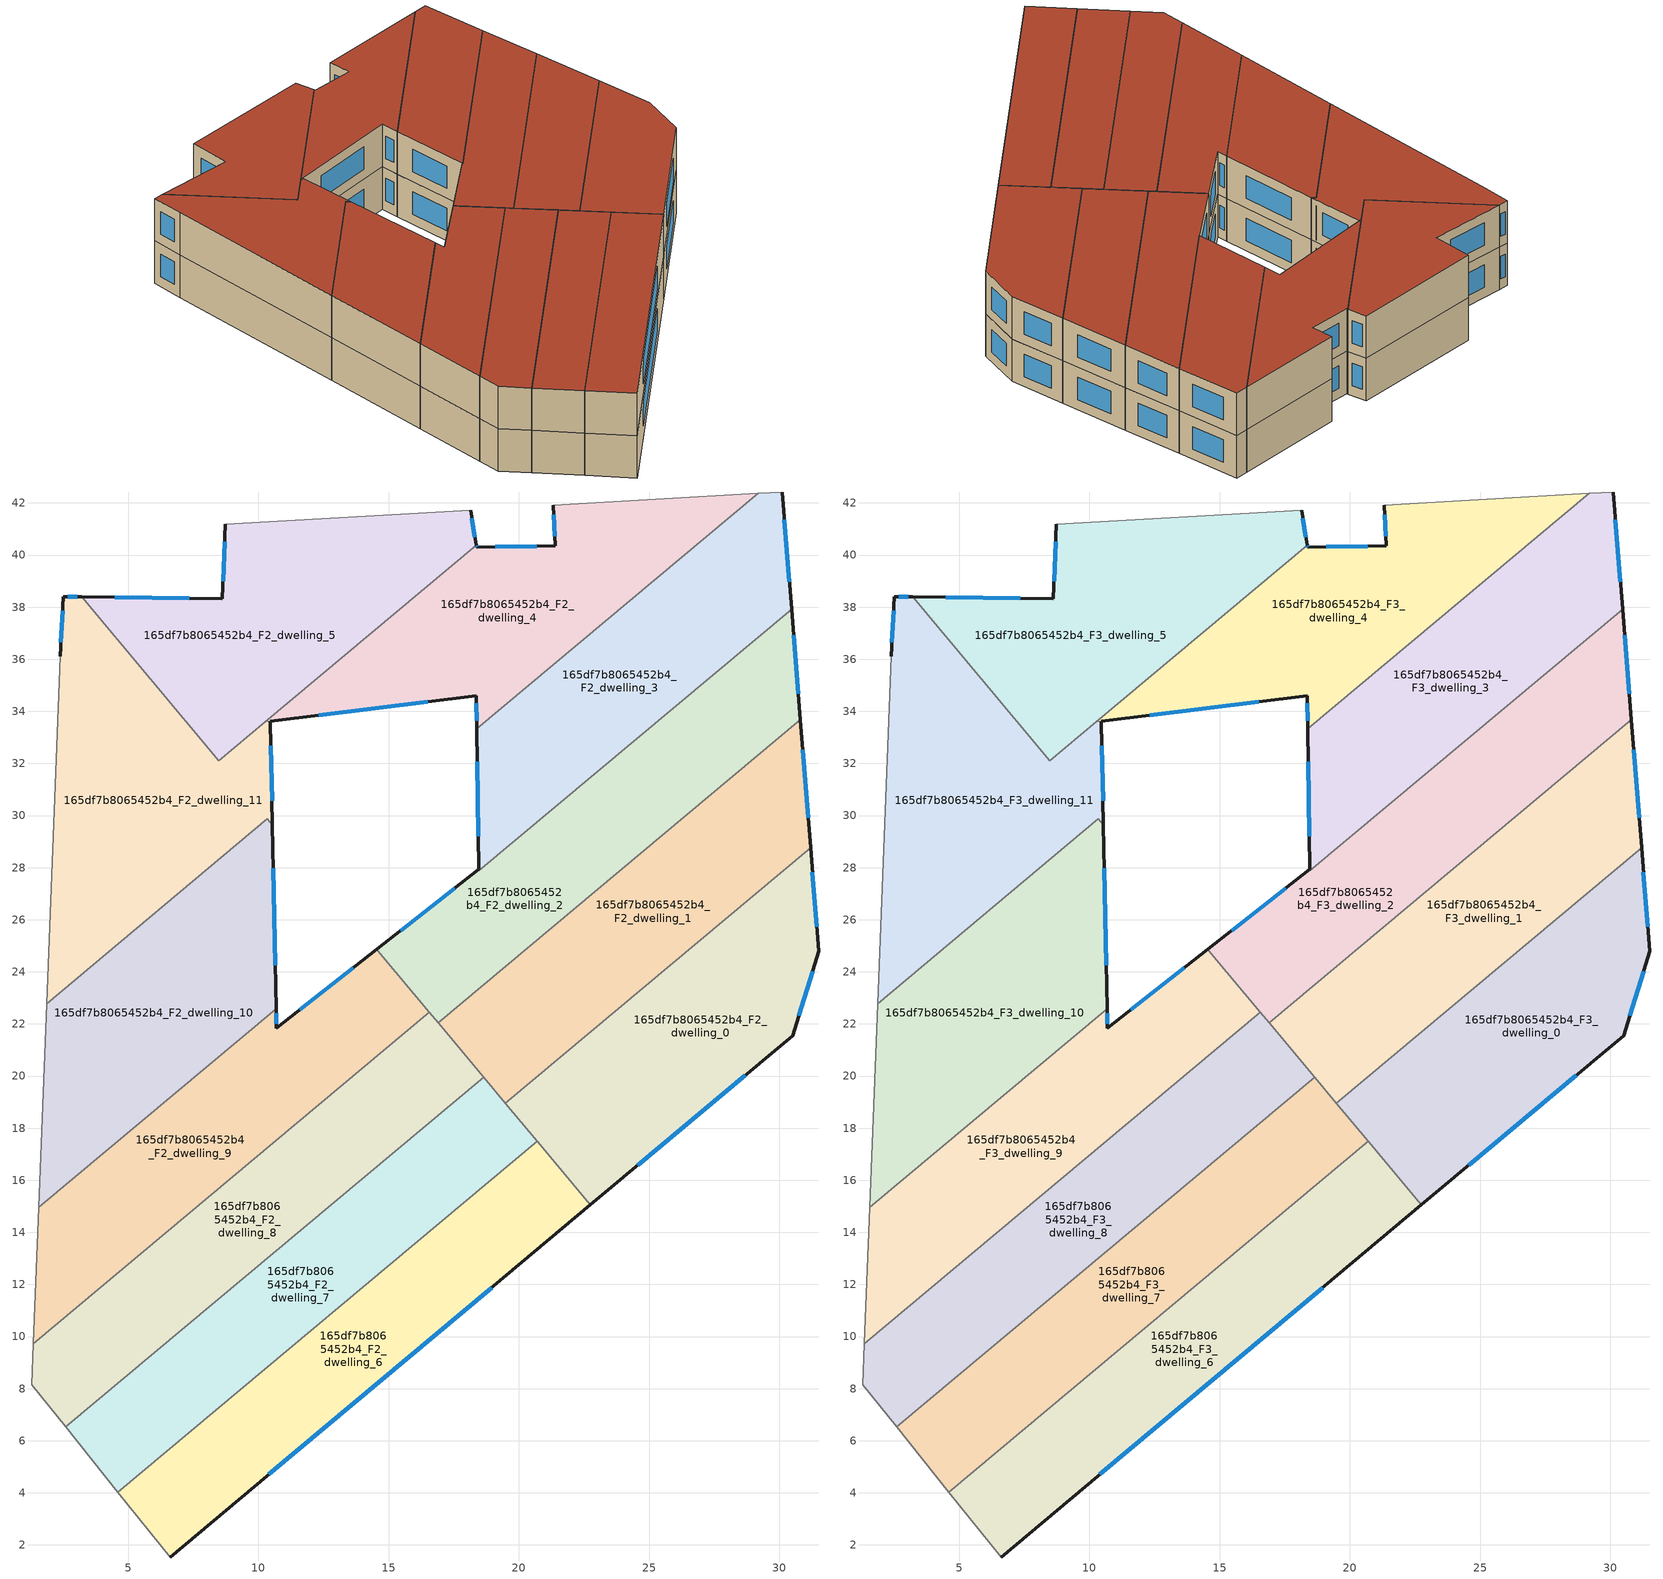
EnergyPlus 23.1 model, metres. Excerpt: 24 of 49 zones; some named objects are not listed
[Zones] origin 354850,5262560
165df7b8065452b4_F2_dwelling_0
 floor to 165df7b8065452b4_F1_dwelling_0 (EU_floor_Construction): 31.19,28.76 31.51,24.79 30.51,21.55 22.74,15.05 19.47,18.96 z6
 wall outside (EU_wall_Construction): 22.74,15.05 30.51,21.55 31.51,24.79 31.19,28.76 z6:9
 wall to 165df7b8065452b4_F2_dwelling_1 (EU_wall_Construction): 31.19,28.76 19.47,18.96 z6:9
 wall to 165df7b8065452b4_F2_dwelling_6 (EU_wall_Construction): 20.7,17.5 22.74,15.05 z6:9
 wall to 165df7b8065452b4_F2_dwelling_7 (EU_wall_Construction): 19.47,18.96 20.7,17.5 z6:9
 window (EU_Window_Construction): 31.43,25.73 31.26,27.83 / 30.74,22.31 31.27,24.03 / 24.57,16.58 28.68,20.02 z6.7:8.3
165df7b8065452b4_F2_dwelling_1
 floor to 165df7b8065452b4_F1_dwelling_1 (EU_floor_Construction): 30.8,33.67 31.19,28.76 19.47,18.96 16.9,22.04 z6
 wall outside (EU_wall_Construction): 31.19,28.76 30.8,33.67 z6:9
 wall to 165df7b8065452b4_F2_dwelling_2 (EU_wall_Construction): 30.8,33.67 16.9,22.04 z6:9
 wall to 165df7b8065452b4_F2_dwelling_8 (EU_wall_Construction): 16.9,22.04 18.64,19.95 z6:9
 wall to 165df7b8065452b4_F2_dwelling_7 (EU_wall_Construction): 18.64,19.95 19.47,18.96 z6:9
 window (EU_Window_Construction): 31.1,29.91 30.89,32.52 z6.7:8.3
165df7b8065452b4_F2_dwelling_10
 floor to 165df7b8065452b4_F1_dwelling_10 (EU_floor_Construction): 10.54,29.64 10.67,22.59 1.56,14.97 1.86,22.78 10.34,29.87 z6
 wall outside (EU_wall_Construction): 10.67,22.59 10.54,29.64 z6:9
 wall adiabatic (EU_wall_Construction): 1.86,22.78 1.56,14.97 z6:9
 wall to 165df7b8065452b4_F2_dwelling_11 (EU_wall_Construction): 10.54,29.64 10.34,29.87 1.86,22.78 z6:9
 wall to 165df7b8065452b4_F2_dwelling_9 (EU_wall_Construction): 1.56,14.97 10.67,22.59 z6:9
 window (EU_Window_Construction): 10.64,24.25 10.57,27.99 z6.7:8.3
165df7b8065452b4_F2_dwelling_11
 floor to 165df7b8065452b4_F1_dwelling_11 (EU_floor_Construction): 10.46,33.62 10.54,29.64 10.34,29.87 1.86,22.78 2.38,36.11 2.51,38.4 3.22,38.39 8.47,32.11 10.26,33.6 z6
 wall outside (EU_wall_Construction): 3.22,38.39 2.51,38.4 2.38,36.11 / 10.54,29.64 10.46,33.62 z6:9
 wall to 165df7b8065452b4_F2_dwelling_5 (EU_wall_Construction): 10.26,33.6 8.47,32.11 3.22,38.39 z6:9
 wall adiabatic (EU_wall_Construction): 2.38,36.11 1.86,22.78 z6:9
 wall to 165df7b8065452b4_F2_dwelling_4 (EU_wall_Construction): 10.46,33.62 10.26,33.6 z6:9
 window (EU_Window_Construction): 2.48,37.86 2.41,36.65 / 3.05,38.39 2.67,38.4 / 10.52,30.58 10.48,32.69 z6.7:8.3
165df7b8065452b4_F2_dwelling_2
 floor to 165df7b8065452b4_F1_dwelling_2 (EU_floor_Construction): 30.46,37.91 30.8,33.67 16.9,22.04 14.67,24.7 14.54,24.86 18.46,27.93 18.46,27.88 z6
 wall outside (EU_wall_Construction): 30.8,33.67 30.46,37.91 / 18.46,27.94 14.54,24.86 z6:9
 wall to 165df7b8065452b4_F2_dwelling_3 (EU_wall_Construction): 30.46,37.91 18.46,27.88 18.46,27.93 z6:9
 wall to 165df7b8065452b4_F2_dwelling_9 (EU_wall_Construction): 14.54,24.86 14.67,24.7 16.56,22.44 z6:9
 wall to 165df7b8065452b4_F2_dwelling_8 (EU_wall_Construction): 16.56,22.44 16.9,22.04 z6:9
 window (EU_Window_Construction): 30.72,34.67 30.54,36.92 / 17.54,27.21 15.46,25.58 z6.7:8.3
165df7b8065452b4_F2_dwelling_3
 floor to 165df7b8065452b4_F1_dwelling_3 (EU_floor_Construction): 30.1,42.42 30.46,37.91 18.46,27.88 18.46,27.93 18.38,33.33 29.18,42.37 z6
 wall outside (EU_wall_Construction): 18.38,33.33 18.46,27.94 / 30.46,37.91 30.1,42.42 z6:9
 wall to 165df7b8065452b4_F2_dwelling_4 (EU_wall_Construction): 29.18,42.37 18.38,33.33 z6:9
 wall adiabatic (EU_wall_Construction): 30.1,42.42 29.18,42.37 z6:9
 window (EU_Window_Construction): 18.4,32.06 18.44,29.2 / 30.38,38.97 30.19,41.36 z6.7:8.3
165df7b8065452b4_F2_dwelling_4
 floor to 165df7b8065452b4_F1_dwelling_4 (EU_floor_Construction): 29.18,42.37 18.38,33.33 18.36,34.61 10.26,33.6 18.36,40.38 18.37,40.3 21.39,40.36 21.32,41.9 z6
 wall outside (EU_wall_Construction): 21.32,41.9 21.39,40.36 18.37,40.3 18.36,40.38 / 10.46,33.62 18.36,34.61 18.38,33.33 z6:9
 wall adiabatic (EU_wall_Construction): 29.18,42.37 21.32,41.9 z6:9
 wall to 165df7b8065452b4_F2_dwelling_5 (EU_wall_Construction): 18.36,40.38 10.26,33.6 z6:9
 window (EU_Window_Construction): 18.37,40.32 18.36,40.36 / 20.68,40.34 19.08,40.31 / 21.34,41.54 21.37,40.72 / 18.36,34.31 18.37,33.63 / 12.31,33.85 16.5,34.37 z6.7:8.3
165df7b8065452b4_F2_dwelling_5
 floor to 165df7b8065452b4_F1_dwelling_5 (EU_floor_Construction): 18.14,41.73 18.36,40.38 8.47,32.11 3.22,38.39 8.61,38.32 8.73,41.18 z6
 wall outside (EU_wall_Construction): 8.73,41.18 8.61,38.32 3.22,38.39 / 18.36,40.38 18.14,41.73 z6:9
 wall adiabatic (EU_wall_Construction): 18.14,41.73 8.73,41.18 z6:9
 window (EU_Window_Construction): 7.34,38.33 4.48,38.37 / 8.7,40.51 8.64,38.99 / 18.31,40.69 18.19,41.41 z6.7:8.3
165df7b8065452b4_F2_dwelling_6
 floor to 165df7b8065452b4_F1_dwelling_6 (EU_floor_Construction): 20.7,17.5 22.74,15.05 6.6,1.54 4.6,4.03 z6
 wall outside (EU_wall_Construction): 6.6,1.54 22.74,15.05 z6:9
 wall to 165df7b8065452b4_F2_dwelling_7 (EU_wall_Construction): 20.7,17.5 4.6,4.03 z6:9
 wall adiabatic (EU_wall_Construction): 4.6,4.03 6.6,1.54 z6:9
 window (EU_Window_Construction): 10.39,4.71 18.95,11.88 z6.7:8.3
165df7b8065452b4_F2_dwelling_7
 floor to 165df7b8065452b4_F1_dwelling_7 (EU_floor_Construction): 18.64,19.96 20.7,17.5 4.6,4.03 2.59,6.53 z6
 wall to 165df7b8065452b4_F2_dwelling_8 (EU_wall_Construction): 18.64,19.96 2.59,6.53 z6:9
 wall adiabatic (EU_wall_Construction): 2.59,6.53 4.6,4.03 z6:9
165df7b8065452b4_F2_dwelling_8
 floor to 165df7b8065452b4_F1_dwelling_8 (EU_floor_Construction): 16.56,22.44 18.64,19.96 2.59,6.53 1.3,8.14 1.36,9.73 z6
 wall adiabatic (EU_wall_Construction): 1.36,9.73 1.3,8.14 2.59,6.53 z6:9
 wall to 165df7b8065452b4_F2_dwelling_9 (EU_wall_Construction): 16.56,22.44 1.36,9.73 z6:9
165df7b8065452b4_F2_dwelling_9
 floor to 165df7b8065452b4_F1_dwelling_9 (EU_floor_Construction): 14.54,24.86 16.56,22.44 1.36,9.73 1.56,14.97 10.67,22.59 10.69,21.84 z6
 wall outside (EU_wall_Construction): 14.54,24.86 10.69,21.84 10.67,22.59 z6:9
 wall adiabatic (EU_wall_Construction): 1.56,14.97 1.36,9.73 z6:9
 window (EU_Window_Construction): 10.68,22.02 10.68,22.41 / 13.63,24.15 11.59,22.55 z6.7:8.3
165df7b8065452b4_F3_dwelling_0
 floor to 165df7b8065452b4_F2_dwelling_0 (EU_floor_Construction): 31.19,28.76 31.51,24.79 30.51,21.55 22.74,15.05 19.47,18.96 z9
 wall outside (EU_wall_Construction): 22.74,15.05 30.51,21.55 31.51,24.79 31.19,28.76 z9:12
 wall to 165df7b8065452b4_F3_dwelling_1 (EU_wall_Construction): 31.19,28.76 19.47,18.96 z9:12
 wall to 165df7b8065452b4_F3_dwelling_6 (EU_wall_Construction): 20.7,17.5 22.74,15.05 z9:12
 wall to 165df7b8065452b4_F3_dwelling_7 (EU_wall_Construction): 19.47,18.96 20.7,17.5 z9:12
 window (EU_Window_Construction): 31.43,25.73 31.26,27.83 / 30.74,22.31 31.27,24.03 / 24.57,16.58 28.68,20.02 z9.7:11.3
 roof outside (EU_roof_Construction): 30.51,21.55 31.51,24.79 31.19,28.76 19.47,18.96 22.74,15.05 z12
165df7b8065452b4_F3_dwelling_1
 floor to 165df7b8065452b4_F2_dwelling_1 (EU_floor_Construction): 30.8,33.67 31.19,28.76 19.47,18.96 16.9,22.04 z9
 wall outside (EU_wall_Construction): 31.19,28.76 30.8,33.67 z9:12
 wall to 165df7b8065452b4_F3_dwelling_2 (EU_wall_Construction): 30.8,33.67 16.9,22.04 z9:12
 wall to 165df7b8065452b4_F3_dwelling_8 (EU_wall_Construction): 16.9,22.04 18.64,19.95 z9:12
 wall to 165df7b8065452b4_F3_dwelling_7 (EU_wall_Construction): 18.64,19.95 19.47,18.96 z9:12
 window (EU_Window_Construction): 31.1,29.91 30.89,32.52 z9.7:11.3
 roof outside (EU_roof_Construction): 31.19,28.76 30.8,33.67 16.9,22.04 19.47,18.96 z12
165df7b8065452b4_F3_dwelling_10
 floor to 165df7b8065452b4_F2_dwelling_10 (EU_floor_Construction): 10.54,29.64 10.67,22.59 1.56,14.97 1.86,22.78 10.34,29.87 z9
 wall outside (EU_wall_Construction): 10.67,22.59 10.54,29.64 z9:12
 wall adiabatic (EU_wall_Construction): 1.86,22.78 1.56,14.97 z9:12
 wall to 165df7b8065452b4_F3_dwelling_11 (EU_wall_Construction): 10.54,29.64 10.34,29.87 1.86,22.78 z9:12
 wall to 165df7b8065452b4_F3_dwelling_9 (EU_wall_Construction): 1.56,14.97 10.67,22.59 z9:12
 window (EU_Window_Construction): 10.64,24.25 10.57,27.99 z9.7:11.3
 roof outside (EU_roof_Construction): 10.67,22.59 10.54,29.64 10.34,29.87 1.86,22.78 1.56,14.97 z12
165df7b8065452b4_F3_dwelling_11
 floor to 165df7b8065452b4_F2_dwelling_11 (EU_floor_Construction): 10.46,33.62 10.54,29.64 10.34,29.87 1.86,22.78 2.38,36.11 2.51,38.4 3.22,38.39 8.47,32.11 10.26,33.6 z9
 wall outside (EU_wall_Construction): 3.22,38.39 2.51,38.4 2.38,36.11 / 10.54,29.64 10.46,33.62 z9:12
 wall to 165df7b8065452b4_F3_dwelling_5 (EU_wall_Construction): 10.26,33.6 8.47,32.11 3.22,38.39 z9:12
 wall adiabatic (EU_wall_Construction): 2.38,36.11 1.86,22.78 z9:12
 wall to 165df7b8065452b4_F3_dwelling_4 (EU_wall_Construction): 10.46,33.62 10.26,33.6 z9:12
 window (EU_Window_Construction): 2.48,37.86 2.41,36.65 / 3.05,38.39 2.67,38.4 / 10.52,30.58 10.48,32.69 z9.7:11.3
 roof outside (EU_roof_Construction): 10.54,29.64 10.46,33.62 10.26,33.6 8.47,32.11 3.22,38.39 2.51,38.4 2.38,36.11 1.86,22.78 10.34,29.87 z12
165df7b8065452b4_F3_dwelling_2
 floor to 165df7b8065452b4_F2_dwelling_2 (EU_floor_Construction): 30.46,37.91 30.8,33.67 16.9,22.04 14.67,24.7 14.54,24.86 18.46,27.93 18.46,27.88 z9
 wall outside (EU_wall_Construction): 30.8,33.67 30.46,37.91 / 18.46,27.94 14.54,24.86 z9:12
 wall to 165df7b8065452b4_F3_dwelling_3 (EU_wall_Construction): 30.46,37.91 18.46,27.88 18.46,27.93 z9:12
 wall to 165df7b8065452b4_F3_dwelling_9 (EU_wall_Construction): 14.54,24.86 14.67,24.7 16.56,22.44 z9:12
 wall to 165df7b8065452b4_F3_dwelling_8 (EU_wall_Construction): 16.56,22.44 16.9,22.04 z9:12
 window (EU_Window_Construction): 30.72,34.67 30.54,36.92 / 17.54,27.21 15.46,25.58 z9.7:11.3
 roof outside (EU_roof_Construction): 30.8,33.67 30.46,37.91 18.46,27.88 18.46,27.93 14.54,24.86 14.67,24.7 16.9,22.04 z12
165df7b8065452b4_F3_dwelling_3
 floor to 165df7b8065452b4_F2_dwelling_3 (EU_floor_Construction): 30.1,42.42 30.46,37.91 18.46,27.88 18.46,27.93 18.38,33.33 29.18,42.37 z9
 wall outside (EU_wall_Construction): 18.38,33.33 18.46,27.94 / 30.46,37.91 30.1,42.42 z9:12
 wall to 165df7b8065452b4_F3_dwelling_4 (EU_wall_Construction): 29.18,42.37 18.38,33.33 z9:12
 wall adiabatic (EU_wall_Construction): 30.1,42.42 29.18,42.37 z9:12
 window (EU_Window_Construction): 18.4,32.06 18.44,29.2 / 30.38,38.97 30.19,41.36 z9.7:11.3
 roof outside (EU_roof_Construction): 30.46,37.91 30.1,42.42 29.18,42.37 18.38,33.33 18.46,27.94 18.46,27.88 z12
165df7b8065452b4_F3_dwelling_4
 floor to 165df7b8065452b4_F2_dwelling_4 (EU_floor_Construction): 29.18,42.37 18.38,33.33 18.36,34.61 10.26,33.6 18.36,40.38 18.37,40.3 21.39,40.36 21.32,41.9 z9
 wall outside (EU_wall_Construction): 21.32,41.9 21.39,40.36 18.37,40.3 18.36,40.38 / 10.46,33.62 18.36,34.61 18.38,33.33 z9:12
 wall adiabatic (EU_wall_Construction): 29.18,42.37 21.32,41.9 z9:12
 wall to 165df7b8065452b4_F3_dwelling_5 (EU_wall_Construction): 18.36,40.38 10.26,33.6 z9:12
 window (EU_Window_Construction): 18.37,40.32 18.36,40.36 / 20.68,40.34 19.08,40.31 / 21.34,41.54 21.37,40.72 / 18.36,34.31 18.37,33.63 / 12.31,33.85 16.5,34.37 z9.7:11.3
 roof outside (EU_roof_Construction): 29.18,42.37 21.32,41.9 21.39,40.36 18.37,40.3 18.36,40.38 10.26,33.6 18.36,34.61 18.38,33.33 z12
165df7b8065452b4_F3_dwelling_5
 floor to 165df7b8065452b4_F2_dwelling_5 (EU_floor_Construction): 18.14,41.73 18.36,40.38 8.47,32.11 3.22,38.39 8.61,38.32 8.73,41.18 z9
 wall outside (EU_wall_Construction): 8.73,41.18 8.61,38.32 3.22,38.39 / 18.36,40.38 18.14,41.73 z9:12
 wall adiabatic (EU_wall_Construction): 18.14,41.73 8.73,41.18 z9:12
 window (EU_Window_Construction): 7.34,38.33 4.48,38.37 / 8.7,40.51 8.64,38.99 / 18.31,40.69 18.19,41.41 z9.7:11.3
 roof outside (EU_roof_Construction): 18.36,40.38 18.14,41.73 8.73,41.18 8.61,38.32 3.22,38.39 8.47,32.11 z12
165df7b8065452b4_F3_dwelling_6
 floor to 165df7b8065452b4_F2_dwelling_6 (EU_floor_Construction): 20.7,17.5 22.74,15.05 6.6,1.54 4.6,4.03 z9
 wall outside (EU_wall_Construction): 6.6,1.54 22.74,15.05 z9:12
 wall to 165df7b8065452b4_F3_dwelling_7 (EU_wall_Construction): 20.7,17.5 4.6,4.03 z9:12
 wall adiabatic (EU_wall_Construction): 4.6,4.03 6.6,1.54 z9:12
 window (EU_Window_Construction): 10.39,4.71 18.95,11.88 z9.7:11.3
 roof outside (EU_roof_Construction): 22.74,15.05 20.7,17.5 4.6,4.03 6.6,1.54 z12
165df7b8065452b4_F3_dwelling_7
 floor to 165df7b8065452b4_F2_dwelling_7 (EU_floor_Construction): 18.64,19.96 20.7,17.5 4.6,4.03 2.59,6.53 z9
 wall to 165df7b8065452b4_F3_dwelling_8 (EU_wall_Construction): 18.64,19.96 2.59,6.53 z9:12
 wall adiabatic (EU_wall_Construction): 2.59,6.53 4.6,4.03 z9:12
 roof outside (EU_roof_Construction): 20.7,17.5 18.64,19.96 2.59,6.53 4.6,4.03 z12
165df7b8065452b4_F3_dwelling_8
 floor to 165df7b8065452b4_F2_dwelling_8 (EU_floor_Construction): 16.56,22.44 18.64,19.96 2.59,6.53 1.3,8.14 1.36,9.73 z9
 wall adiabatic (EU_wall_Construction): 1.36,9.73 1.3,8.14 2.59,6.53 z9:12
 wall to 165df7b8065452b4_F3_dwelling_9 (EU_wall_Construction): 16.56,22.44 1.36,9.73 z9:12
 roof outside (EU_roof_Construction): 18.64,19.96 16.56,22.44 1.36,9.73 1.3,8.14 2.59,6.53 z12
165df7b8065452b4_F3_dwelling_9
 floor to 165df7b8065452b4_F2_dwelling_9 (EU_floor_Construction): 14.54,24.86 16.56,22.44 1.36,9.73 1.56,14.97 10.67,22.59 10.69,21.84 z9
 wall outside (EU_wall_Construction): 14.54,24.86 10.69,21.84 10.67,22.59 z9:12
 wall adiabatic (EU_wall_Construction): 1.56,14.97 1.36,9.73 z9:12
 window (EU_Window_Construction): 10.68,22.02 10.68,22.41 / 13.63,24.15 11.59,22.55 z9.7:11.3
 roof outside (EU_roof_Construction): 16.56,22.44 14.54,24.86 10.69,21.84 10.67,22.59 1.56,14.97 1.36,9.73 z12
[Building]
EU S2 Campaign: North Axis=0; Terrain=City; Solar Distribution=FullExterior
[Site:Location]
Budapest.Ferenc.Liszt.Intl.AP: Latitude=47.437; Longitude=19.256; Time Zone=1; Elevation=185
[SizingPeriod:WeatherFileDays]
AnnualSizingPeriod: Begin Month=1; Begin Day of Month=1; End Month=12; End Day of Month=31; Day of Week for Start Day=Monday; Use Weather File Daylight Saving Period=No; Use Weather File Rain and Snow Indicators=No
[MATERIAL]
EU_InternalMass_Material: Roughness=MediumRough; Thickness=0.1; Conductivity=1; Density=1800; Specific Heat=900; Thermal Absorptance=0.9; Solar Absorptance=0.7; Visible Absorptance=0.7
[MATERIAL:NOMASS] Roughness=MediumRough; Thermal Absorptance=0.9; Solar Absorptance=0.7; Visible Absorptance=0.7
Name | Thermal Resistance
EU_wall_NoMass | 0.832559
EU_roof_NoMass | 1.39638
EU_floor_NoMass | 0.872794
[WINDOWMATERIAL:SIMPLEGLAZINGSYSTEM]
EU_Window_SimpleGlazing: UFactor=2.79869; Solar Heat Gain Coefficient=0.75; Visible Transmittance=0.75
[CONSTRUCTION]
EU_wall_Construction: EU_wall_NoMass
EU_roof_Construction: EU_roof_NoMass
EU_floor_Construction: EU_floor_NoMass
EU_Window_Construction: EU_Window_SimpleGlazing
EU_InternalMass_Construction: EU_InternalMass_Material
[ZONE] Type=1; Multiplier=1; Ceiling Height=autocalculate; Floor Area=autocalculate; Part of Total Floor Area=Yes
Name | Volume
165df7b8065452b4_F2_dwelling_0; 165df7b8065452b4_F3_dwelling_0 | 201.488
165df7b8065452b4_F2_dwelling_1; 165df7b8065452b4_F3_dwelling_1 | 201.426
165df7b8065452b4_F2_dwelling_10; 165df7b8065452b4_F3_dwelling_10 | 201.486
165df7b8065452b4_F2_dwelling_11; 165df7b8065452b4_F3_dwelling_11 | 213.862
165df7b8065452b4_F2_dwelling_2; 165df7b8065452b4_F3_dwelling_2 | 203.315
165df7b8065452b4_F2_dwelling_3; 165df7b8065452b4_F3_dwelling_3 | 195.318
165df7b8065452b4_F2_dwelling_4; 165df7b8065452b4_F3_dwelling_4 | 193.185
165df7b8065452b4_F2_dwelling_5; 165df7b8065452b4_F3_dwelling_5 | 201.457
165df7b8065452b4_F2_dwelling_6; 165df7b8065452b4_F3_dwelling_6 | 201.499
165df7b8065452b4_F2_dwelling_7; 165df7b8065452b4_F3_dwelling_7 | 201.392
165df7b8065452b4_F2_dwelling_8; 165df7b8065452b4_F3_dwelling_8 | 201.489
165df7b8065452b4_F2_dwelling_9; 165df7b8065452b4_F3_dwelling_9 | 201.408
[INTERNALMASS] Construction=EU_InternalMass_Construction
Name | Zone or ZoneList | Surface Area
165df7b8065452b4_F2_dwelling_0_EU_InternalMass | 165df7b8065452b4_F2_dwelling_0 | 67.1625
165df7b8065452b4_F2_dwelling_1_EU_InternalMass | 165df7b8065452b4_F2_dwelling_1 | 67.1419
165df7b8065452b4_F2_dwelling_2_EU_InternalMass | 165df7b8065452b4_F2_dwelling_2 | 67.7795
165df7b8065452b4_F2_dwelling_3_EU_InternalMass | 165df7b8065452b4_F2_dwelling_3 | 65.1176
165df7b8065452b4_F2_dwelling_4_EU_InternalMass | 165df7b8065452b4_F2_dwelling_4 | 64.4125
165df7b8065452b4_F2_dwelling_5_EU_InternalMass | 165df7b8065452b4_F2_dwelling_5 | 67.1523
165df7b8065452b4_F2_dwelling_6_EU_InternalMass | 165df7b8065452b4_F2_dwelling_6 | 67.1663
165df7b8065452b4_F2_dwelling_7_EU_InternalMass | 165df7b8065452b4_F2_dwelling_7 | 67.1307
165df7b8065452b4_F2_dwelling_8_EU_InternalMass | 165df7b8065452b4_F2_dwelling_8 | 67.1632
165df7b8065452b4_F2_dwelling_9_EU_InternalMass | 165df7b8065452b4_F2_dwelling_9 | 67.136
165df7b8065452b4_F2_dwelling_10_EU_InternalMass | 165df7b8065452b4_F2_dwelling_10 | 67.1618
165df7b8065452b4_F2_dwelling_11_EU_InternalMass | 165df7b8065452b4_F2_dwelling_11 | 71.2871
165df7b8065452b4_F3_dwelling_0_EU_InternalMass | 165df7b8065452b4_F3_dwelling_0 | 67.1625
165df7b8065452b4_F3_dwelling_1_EU_InternalMass | 165df7b8065452b4_F3_dwelling_1 | 67.1419
165df7b8065452b4_F3_dwelling_2_EU_InternalMass | 165df7b8065452b4_F3_dwelling_2 | 67.7795
165df7b8065452b4_F3_dwelling_3_EU_InternalMass | 165df7b8065452b4_F3_dwelling_3 | 65.1176
165df7b8065452b4_F3_dwelling_4_EU_InternalMass | 165df7b8065452b4_F3_dwelling_4 | 64.4125
165df7b8065452b4_F3_dwelling_5_EU_InternalMass | 165df7b8065452b4_F3_dwelling_5 | 67.1523
165df7b8065452b4_F3_dwelling_6_EU_InternalMass | 165df7b8065452b4_F3_dwelling_6 | 67.1663
165df7b8065452b4_F3_dwelling_7_EU_InternalMass | 165df7b8065452b4_F3_dwelling_7 | 67.1307
165df7b8065452b4_F3_dwelling_8_EU_InternalMass | 165df7b8065452b4_F3_dwelling_8 | 67.1632
165df7b8065452b4_F3_dwelling_9_EU_InternalMass | 165df7b8065452b4_F3_dwelling_9 | 67.136
165df7b8065452b4_F3_dwelling_10_EU_InternalMass | 165df7b8065452b4_F3_dwelling_10 | 67.1618
165df7b8065452b4_F3_dwelling_11_EU_InternalMass | 165df7b8065452b4_F3_dwelling_11 | 71.2871
[OTHEREQUIPMENT] Fuel Type=Electricity; Design Level Calculation Method=Watts/Area; Power per Zone Floor Area=1; Fraction Latent=0; Fraction Radiant=0; Fraction Lost=0; Carbon Dioxide Generation Rate=0; EndUse Subcategory=EU_Step8_InternalGains
Name | Zone or ZoneList or Space or SpaceList | Schedule
EU_Step8_InternalGain_165df7b8065452b4_F2_dwelling_0_f000 | 165df7b8065452b4_F2_dwelling_0 | EU_Step8_GainSchedule_165df7b8065452b4_F2_dwelling_0_f000
EU_Step8_InternalGain_165df7b8065452b4_F2_dwelling_1_f000 | 165df7b8065452b4_F2_dwelling_1 | EU_Step8_GainSchedule_165df7b8065452b4_F2_dwelling_1_f000
EU_Step8_InternalGain_165df7b8065452b4_F2_dwelling_2_f000 | 165df7b8065452b4_F2_dwelling_2 | EU_Step8_GainSchedule_165df7b8065452b4_F2_dwelling_2_f000
EU_Step8_InternalGain_165df7b8065452b4_F2_dwelling_3_f000 | 165df7b8065452b4_F2_dwelling_3 | EU_Step8_GainSchedule_165df7b8065452b4_F2_dwelling_3_f000
EU_Step8_InternalGain_165df7b8065452b4_F2_dwelling_4_f000 | 165df7b8065452b4_F2_dwelling_4 | EU_Step8_GainSchedule_165df7b8065452b4_F2_dwelling_4_f000
EU_Step8_InternalGain_165df7b8065452b4_F2_dwelling_5_f000 | 165df7b8065452b4_F2_dwelling_5 | EU_Step8_GainSchedule_165df7b8065452b4_F2_dwelling_5_f000
EU_Step8_InternalGain_165df7b8065452b4_F2_dwelling_6_f000 | 165df7b8065452b4_F2_dwelling_6 | EU_Step8_GainSchedule_165df7b8065452b4_F2_dwelling_6_f000
EU_Step8_InternalGain_165df7b8065452b4_F2_dwelling_7_f000 | 165df7b8065452b4_F2_dwelling_7 | EU_Step8_GainSchedule_165df7b8065452b4_F2_dwelling_7_f000
EU_Step8_InternalGain_165df7b8065452b4_F2_dwelling_8_f000 | 165df7b8065452b4_F2_dwelling_8 | EU_Step8_GainSchedule_165df7b8065452b4_F2_dwelling_8_f000
EU_Step8_InternalGain_165df7b8065452b4_F2_dwelling_9_f000 | 165df7b8065452b4_F2_dwelling_9 | EU_Step8_GainSchedule_165df7b8065452b4_F2_dwelling_9_f000
EU_Step8_InternalGain_165df7b8065452b4_F2_dwelling_10_f000 | 165df7b8065452b4_F2_dwelling_10 | EU_Step8_GainSchedule_165df7b8065452b4_F2_dwelling_10_f000
EU_Step8_InternalGain_165df7b8065452b4_F2_dwelling_11_f000 | 165df7b8065452b4_F2_dwelling_11 | EU_Step8_GainSchedule_165df7b8065452b4_F2_dwelling_11_f000
EU_Step8_InternalGain_165df7b8065452b4_F3_dwelling_0_f000 | 165df7b8065452b4_F3_dwelling_0 | EU_Step8_GainSchedule_165df7b8065452b4_F3_dwelling_0_f000
EU_Step8_InternalGain_165df7b8065452b4_F3_dwelling_1_f000 | 165df7b8065452b4_F3_dwelling_1 | EU_Step8_GainSchedule_165df7b8065452b4_F3_dwelling_1_f000
EU_Step8_InternalGain_165df7b8065452b4_F3_dwelling_2_f000 | 165df7b8065452b4_F3_dwelling_2 | EU_Step8_GainSchedule_165df7b8065452b4_F3_dwelling_2_f000
EU_Step8_InternalGain_165df7b8065452b4_F3_dwelling_3_f000 | 165df7b8065452b4_F3_dwelling_3 | EU_Step8_GainSchedule_165df7b8065452b4_F3_dwelling_3_f000
EU_Step8_InternalGain_165df7b8065452b4_F3_dwelling_4_f000 | 165df7b8065452b4_F3_dwelling_4 | EU_Step8_GainSchedule_165df7b8065452b4_F3_dwelling_4_f000
EU_Step8_InternalGain_165df7b8065452b4_F3_dwelling_5_f000 | 165df7b8065452b4_F3_dwelling_5 | EU_Step8_GainSchedule_165df7b8065452b4_F3_dwelling_5_f000
EU_Step8_InternalGain_165df7b8065452b4_F3_dwelling_6_f000 | 165df7b8065452b4_F3_dwelling_6 | EU_Step8_GainSchedule_165df7b8065452b4_F3_dwelling_6_f000
EU_Step8_InternalGain_165df7b8065452b4_F3_dwelling_7_f000 | 165df7b8065452b4_F3_dwelling_7 | EU_Step8_GainSchedule_165df7b8065452b4_F3_dwelling_7_f000
EU_Step8_InternalGain_165df7b8065452b4_F3_dwelling_8_f000 | 165df7b8065452b4_F3_dwelling_8 | EU_Step8_GainSchedule_165df7b8065452b4_F3_dwelling_8_f000
EU_Step8_InternalGain_165df7b8065452b4_F3_dwelling_9_f000 | 165df7b8065452b4_F3_dwelling_9 | EU_Step8_GainSchedule_165df7b8065452b4_F3_dwelling_9_f000
EU_Step8_InternalGain_165df7b8065452b4_F3_dwelling_10_f000 | 165df7b8065452b4_F3_dwelling_10 | EU_Step8_GainSchedule_165df7b8065452b4_F3_dwelling_10_f000
EU_Step8_InternalGain_165df7b8065452b4_F3_dwelling_11_f000 | 165df7b8065452b4_F3_dwelling_11 | EU_Step8_GainSchedule_165df7b8065452b4_F3_dwelling_11_f000
[ZONEVENTILATION:DESIGNFLOWRATE] Schedule=EU_AlwaysOn; Design Flow Rate Calculation Method=AirChanges/Hour; Air Changes per Hour=0.475469; Ventilation Type=Natural; Fan Pressure Rise=0; Fan Total Efficiency=1; Constant Term Coefficient=1; Temperature Term Coefficient=0; Velocity Term Coefficient=0; Velocity Squared Term Coefficient=0; Minimum Indoor Temperature=-100; Maximum Indoor Temperature=100; Delta Temperature=-100; Minimum Outdoor Temperature=-100; Maximum Outdoor Temperature=100; Maximum Wind Speed=40
Name | Zone or ZoneList or Space or SpaceList
EU_ConstantAir_165df7b8065452b4_F2_dwelling_0 | 165df7b8065452b4_F2_dwelling_0
EU_ConstantAir_165df7b8065452b4_F2_dwelling_1 | 165df7b8065452b4_F2_dwelling_1
EU_ConstantAir_165df7b8065452b4_F2_dwelling_2 | 165df7b8065452b4_F2_dwelling_2
EU_ConstantAir_165df7b8065452b4_F2_dwelling_3 | 165df7b8065452b4_F2_dwelling_3
EU_ConstantAir_165df7b8065452b4_F2_dwelling_4 | 165df7b8065452b4_F2_dwelling_4
EU_ConstantAir_165df7b8065452b4_F2_dwelling_5 | 165df7b8065452b4_F2_dwelling_5
EU_ConstantAir_165df7b8065452b4_F2_dwelling_6 | 165df7b8065452b4_F2_dwelling_6
EU_ConstantAir_165df7b8065452b4_F2_dwelling_7 | 165df7b8065452b4_F2_dwelling_7
EU_ConstantAir_165df7b8065452b4_F2_dwelling_8 | 165df7b8065452b4_F2_dwelling_8
EU_ConstantAir_165df7b8065452b4_F2_dwelling_9 | 165df7b8065452b4_F2_dwelling_9
EU_ConstantAir_165df7b8065452b4_F2_dwelling_10 | 165df7b8065452b4_F2_dwelling_10
EU_ConstantAir_165df7b8065452b4_F2_dwelling_11 | 165df7b8065452b4_F2_dwelling_11
EU_ConstantAir_165df7b8065452b4_F3_dwelling_0 | 165df7b8065452b4_F3_dwelling_0
EU_ConstantAir_165df7b8065452b4_F3_dwelling_1 | 165df7b8065452b4_F3_dwelling_1
EU_ConstantAir_165df7b8065452b4_F3_dwelling_2 | 165df7b8065452b4_F3_dwelling_2
EU_ConstantAir_165df7b8065452b4_F3_dwelling_3 | 165df7b8065452b4_F3_dwelling_3
EU_ConstantAir_165df7b8065452b4_F3_dwelling_4 | 165df7b8065452b4_F3_dwelling_4
EU_ConstantAir_165df7b8065452b4_F3_dwelling_5 | 165df7b8065452b4_F3_dwelling_5
EU_ConstantAir_165df7b8065452b4_F3_dwelling_6 | 165df7b8065452b4_F3_dwelling_6
EU_ConstantAir_165df7b8065452b4_F3_dwelling_7 | 165df7b8065452b4_F3_dwelling_7
EU_ConstantAir_165df7b8065452b4_F3_dwelling_8 | 165df7b8065452b4_F3_dwelling_8
EU_ConstantAir_165df7b8065452b4_F3_dwelling_9 | 165df7b8065452b4_F3_dwelling_9
EU_ConstantAir_165df7b8065452b4_F3_dwelling_10 | 165df7b8065452b4_F3_dwelling_10
EU_ConstantAir_165df7b8065452b4_F3_dwelling_11 | 165df7b8065452b4_F3_dwelling_11
[HVACTEMPLATE:ZONE:IDEALLOADSAIRSYSTEM] System Availability Schedule=EU_AlwaysOn; Maximum Heating Supply Air Temperature=50; Minimum Cooling Supply Air Temperature=13; Maximum Heating Supply Air Humidity Ratio=0.0156; Minimum Cooling Supply Air Humidity Ratio=0.0077; Heating Limit=NoLimit; Cooling Limit=NoLimit; Heating Availability Schedule=EU_AlwaysOn; Cooling Availability Schedule=EU_CoolingOff; Dehumidification Control Type=ConstantSensibleHeatRatio; Cooling Sensible Heat Ratio=0.7; Dehumidification Setpoint=60; Humidification Control Type=None; Humidification Setpoint=30; Outdoor Air Method=None; Outdoor Air Flow Rate per Person=0.00944; Outdoor Air Flow Rate per Zone Floor Area=0; Outdoor Air Flow Rate per Zone=0; Demand Controlled Ventilation Type=None; Outdoor Air Economizer Type=NoEconomizer; Heat Recovery Type=None; Sensible Heat Recovery Effectiveness=0.7; Latent Heat Recovery Effectiveness=0.65
Name | Template Thermostat
165df7b8065452b4_F2_dwelling_0 | EU_HeatOnly_165df7b8065452b4_F2_dwelling_0
165df7b8065452b4_F2_dwelling_1 | EU_HeatOnly_165df7b8065452b4_F2_dwelling_1
165df7b8065452b4_F2_dwelling_2 | EU_HeatOnly_165df7b8065452b4_F2_dwelling_2
165df7b8065452b4_F2_dwelling_3 | EU_HeatOnly_165df7b8065452b4_F2_dwelling_3
165df7b8065452b4_F2_dwelling_4 | EU_HeatOnly_165df7b8065452b4_F2_dwelling_4
165df7b8065452b4_F2_dwelling_5 | EU_HeatOnly_165df7b8065452b4_F2_dwelling_5
165df7b8065452b4_F2_dwelling_6 | EU_HeatOnly_165df7b8065452b4_F2_dwelling_6
165df7b8065452b4_F2_dwelling_7 | EU_HeatOnly_165df7b8065452b4_F2_dwelling_7
165df7b8065452b4_F2_dwelling_8 | EU_HeatOnly_165df7b8065452b4_F2_dwelling_8
165df7b8065452b4_F2_dwelling_9 | EU_HeatOnly_165df7b8065452b4_F2_dwelling_9
165df7b8065452b4_F2_dwelling_10 | EU_HeatOnly_165df7b8065452b4_F2_dwelling_10
165df7b8065452b4_F2_dwelling_11 | EU_HeatOnly_165df7b8065452b4_F2_dwelling_11
165df7b8065452b4_F3_dwelling_0 | EU_HeatOnly_165df7b8065452b4_F3_dwelling_0
165df7b8065452b4_F3_dwelling_1 | EU_HeatOnly_165df7b8065452b4_F3_dwelling_1
165df7b8065452b4_F3_dwelling_2 | EU_HeatOnly_165df7b8065452b4_F3_dwelling_2
165df7b8065452b4_F3_dwelling_3 | EU_HeatOnly_165df7b8065452b4_F3_dwelling_3
165df7b8065452b4_F3_dwelling_4 | EU_HeatOnly_165df7b8065452b4_F3_dwelling_4
165df7b8065452b4_F3_dwelling_5 | EU_HeatOnly_165df7b8065452b4_F3_dwelling_5
165df7b8065452b4_F3_dwelling_6 | EU_HeatOnly_165df7b8065452b4_F3_dwelling_6
165df7b8065452b4_F3_dwelling_7 | EU_HeatOnly_165df7b8065452b4_F3_dwelling_7
165df7b8065452b4_F3_dwelling_8 | EU_HeatOnly_165df7b8065452b4_F3_dwelling_8
165df7b8065452b4_F3_dwelling_9 | EU_HeatOnly_165df7b8065452b4_F3_dwelling_9
165df7b8065452b4_F3_dwelling_10 | EU_HeatOnly_165df7b8065452b4_F3_dwelling_10
165df7b8065452b4_F3_dwelling_11 | EU_HeatOnly_165df7b8065452b4_F3_dwelling_11
[SIZING:ZONE] Zone Cooling Design Supply Air Temperature Input Method=SupplyAirTemperature; Zone Cooling Design Supply Air Temperature=13; Zone Heating Design Supply Air Temperature Input Method=SupplyAirTemperature; Zone Heating Design Supply Air Temperature=50; Zone Cooling Design Supply Air Humidity Ratio=0.008; Zone Heating Design Supply Air Humidity Ratio=0.008; Cooling Design Air Flow Method=DesignDay; Cooling Design Air Flow Rate=0; Cooling Minimum Air Flow per Zone Floor Area=0.000762; Cooling Minimum Air Flow=0; Cooling Minimum Air Flow Fraction=0.2; Heating Design Air Flow Method=DesignDay; Heating Design Air Flow Rate=0; Heating Maximum Air Flow per Zone Floor Area=0.002032; Heating Maximum Air Flow=0.141576; Heating Maximum Air Flow Fraction=0.3; Account for Dedicated Outdoor Air System=No; Dedicated Outdoor Air System Control Strategy=NeutralSupplyAir; Dedicated Outdoor Air Low Setpoint Temperature for Design=autosize; Dedicated Outdoor Air High Setpoint Temperature for Design=autosize; Zone Load Sizing Method=Sensible Load Only No Latent Load; Zone Latent Cooling Design Supply Air Humidity Ratio Input Method=HumidityRatioDifference; Zone Cooling Design Supply Air Humidity Ratio Difference=0.005; Zone Latent Heating Design Supply Air Humidity Ratio Input Method=HumidityRatioDifference; Zone Humidification Design Supply Air Humidity Ratio Difference=0.005
165df7b8065452b4_F2_dwelling_0; 165df7b8065452b4_F2_dwelling_1; 165df7b8065452b4_F2_dwelling_2; 165df7b8065452b4_F2_dwelling_3; 165df7b8065452b4_F2_dwelling_4; 165df7b8065452b4_F2_dwelling_5; 165df7b8065452b4_F2_dwelling_6; 165df7b8065452b4_F2_dwelling_7; 165df7b8065452b4_F2_dwelling_8; 165df7b8065452b4_F2_dwelling_9; 165df7b8065452b4_F2_dwelling_10; 165df7b8065452b4_F2_dwelling_11; 165df7b8065452b4_F3_dwelling_0; 165df7b8065452b4_F3_dwelling_1; 165df7b8065452b4_F3_dwelling_2; 165df7b8065452b4_F3_dwelling_3; 165df7b8065452b4_F3_dwelling_4; 165df7b8065452b4_F3_dwelling_5; 165df7b8065452b4_F3_dwelling_6; 165df7b8065452b4_F3_dwelling_7; 165df7b8065452b4_F3_dwelling_8; 165df7b8065452b4_F3_dwelling_9; 165df7b8065452b4_F3_dwelling_10; 165df7b8065452b4_F3_dwelling_11
[SCHEDULE:CONSTANT]
Name | Hourly Value
EU_AlwaysOn | 1
EU_CoolingOff | 0
[SCHEDULE:FILE] Column Number=1; Rows to Skip at Top=0; Number of Hours of Data=8760; Column Separator=Comma; Interpolate to Timestep=No; Minutes per Item=60; Adjust Schedule for Daylight Savings=Yes
Name | File
EU_Step8_GainSchedule_165df7b8065452b4_F2_dwelling_0_f000 | ../../schedules/165df7b8065452b4/165df7b8065452b4_F2_dwelling_0_f000_gain.csv
EU_Step8_GainSchedule_165df7b8065452b4_F2_dwelling_1_f000 | ../../schedules/165df7b8065452b4/165df7b8065452b4_F2_dwelling_1_f000_gain.csv
EU_Step8_GainSchedule_165df7b8065452b4_F2_dwelling_2_f000 | ../../schedules/165df7b8065452b4/165df7b8065452b4_F2_dwelling_2_f000_gain.csv
EU_Step8_GainSchedule_165df7b8065452b4_F2_dwelling_3_f000 | ../../schedules/165df7b8065452b4/165df7b8065452b4_F2_dwelling_3_f000_gain.csv
EU_Step8_GainSchedule_165df7b8065452b4_F2_dwelling_4_f000 | ../../schedules/165df7b8065452b4/165df7b8065452b4_F2_dwelling_4_f000_gain.csv
EU_Step8_GainSchedule_165df7b8065452b4_F2_dwelling_5_f000 | ../../schedules/165df7b8065452b4/165df7b8065452b4_F2_dwelling_5_f000_gain.csv
EU_Step8_GainSchedule_165df7b8065452b4_F2_dwelling_6_f000 | ../../schedules/165df7b8065452b4/165df7b8065452b4_F2_dwelling_6_f000_gain.csv
EU_Step8_GainSchedule_165df7b8065452b4_F2_dwelling_7_f000 | ../../schedules/165df7b8065452b4/165df7b8065452b4_F2_dwelling_7_f000_gain.csv
EU_Step8_GainSchedule_165df7b8065452b4_F2_dwelling_8_f000 | ../../schedules/165df7b8065452b4/165df7b8065452b4_F2_dwelling_8_f000_gain.csv
EU_Step8_GainSchedule_165df7b8065452b4_F2_dwelling_9_f000 | ../../schedules/165df7b8065452b4/165df7b8065452b4_F2_dwelling_9_f000_gain.csv
EU_Step8_GainSchedule_165df7b8065452b4_F2_dwelling_10_f000 | ../../schedules/165df7b8065452b4/165df7b8065452b4_F2_dwelling_10_f000_gain.csv
EU_Step8_GainSchedule_165df7b8065452b4_F2_dwelling_11_f000 | ../../schedules/165df7b8065452b4/165df7b8065452b4_F2_dwelling_11_f000_gain.csv
EU_Step8_GainSchedule_165df7b8065452b4_F3_dwelling_0_f000 | ../../schedules/165df7b8065452b4/165df7b8065452b4_F3_dwelling_0_f000_gain.csv
EU_Step8_GainSchedule_165df7b8065452b4_F3_dwelling_1_f000 | ../../schedules/165df7b8065452b4/165df7b8065452b4_F3_dwelling_1_f000_gain.csv
EU_Step8_GainSchedule_165df7b8065452b4_F3_dwelling_2_f000 | ../../schedules/165df7b8065452b4/165df7b8065452b4_F3_dwelling_2_f000_gain.csv
EU_Step8_GainSchedule_165df7b8065452b4_F3_dwelling_3_f000 | ../../schedules/165df7b8065452b4/165df7b8065452b4_F3_dwelling_3_f000_gain.csv
EU_Step8_GainSchedule_165df7b8065452b4_F3_dwelling_4_f000 | ../../schedules/165df7b8065452b4/165df7b8065452b4_F3_dwelling_4_f000_gain.csv
EU_Step8_GainSchedule_165df7b8065452b4_F3_dwelling_5_f000 | ../../schedules/165df7b8065452b4/165df7b8065452b4_F3_dwelling_5_f000_gain.csv
EU_Step8_GainSchedule_165df7b8065452b4_F3_dwelling_6_f000 | ../../schedules/165df7b8065452b4/165df7b8065452b4_F3_dwelling_6_f000_gain.csv
EU_Step8_GainSchedule_165df7b8065452b4_F3_dwelling_7_f000 | ../../schedules/165df7b8065452b4/165df7b8065452b4_F3_dwelling_7_f000_gain.csv
EU_Step8_GainSchedule_165df7b8065452b4_F3_dwelling_8_f000 | ../../schedules/165df7b8065452b4/165df7b8065452b4_F3_dwelling_8_f000_gain.csv
EU_Step8_GainSchedule_165df7b8065452b4_F3_dwelling_9_f000 | ../../schedules/165df7b8065452b4/165df7b8065452b4_F3_dwelling_9_f000_gain.csv
EU_Step8_GainSchedule_165df7b8065452b4_F3_dwelling_10_f000 | ../../schedules/165df7b8065452b4/165df7b8065452b4_F3_dwelling_10_f000_gain.csv
EU_Step8_GainSchedule_165df7b8065452b4_F3_dwelling_11_f000 | ../../schedules/165df7b8065452b4/165df7b8065452b4_F3_dwelling_11_f000_gain.csv
